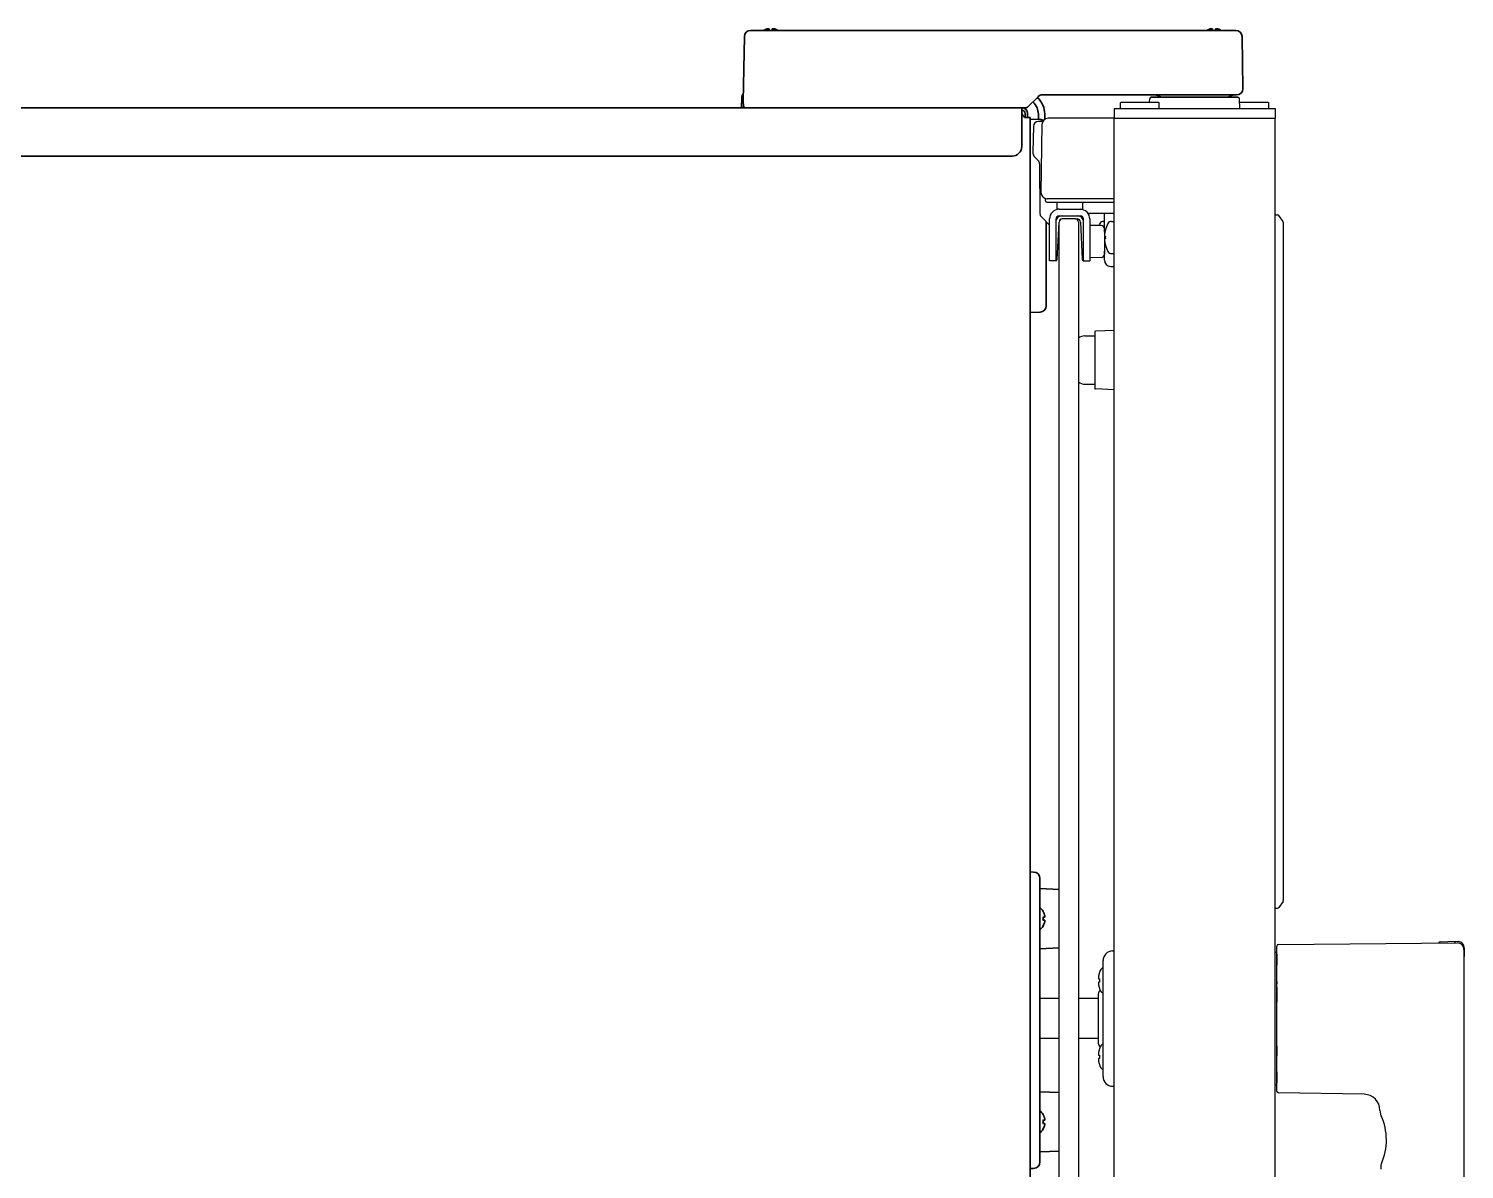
# Model space of a CAD drawing. Extents: x 6336 to 10269, y -393 to 3036.
# Drawn here: x 9823.4 to 10268.7, y 1591.3 to 1945 of the extents above; entities that cross this region are included whole.
import ezdxf

# ---------------------------------------------------------------- set-up
doc = ezdxf.new("R2010")
doc.units = 0
doc.header["$LTSCALE"] = 5
doc.layers.add('1', color=7, linetype='CONTINUOUS', true_color=0xffffff)
doc.layers.add('GEOM', color=7, linetype='CONTINUOUS')

msp = doc.modelspace()

# ---------------------------------------------------------------- linework, layer by layer
at = {"layer": '1', "color": 7, "linetype": 'Continuous', "lineweight": 35}
for p, q in [((10045.07, 1922.53), (10045.42, 1942.66)), ((10047.32, 1944.53), (10052.42, 1944.53)), ((10052.42, 1944.53), (10132.26, 1944.53)), ((10132.26, 1944.53), (10136.26, 1944.53)), ((10136.26, 1944.53), (10192.79, 1944.53)), ((10192.79, 1944.53), (10197.89, 1944.53)), ((10199.79, 1942.66), (10200.07, 1926.53)), ((10136.49, 1923.94), (10133.22, 1920.67)), ((10193.07, 1924.53), (10137.9, 1924.53)), ((10198.07, 1924.53), (10193.07, 1924.53)), ((10200.07, 1926.53), (10200.07, 1926.46)), ((9482.07, 1920.53), (10131.29, 1920.53)), ((10044.53, 1920.53), (10044.58, 1923.56)), ((10045.13, 1921.01), (10045.07, 1922.53)), ((10132.87, 1920.53), (10131.29, 1920.53)), ((10131.47, 1918.63), (10131.47, 1920.53)), ((10198.52, 1923.78), (10171.63, 1923.78)), ((10131.47, 1908.52), (10131.47, 1918.63)), ((10134.07, 1917.53), (10132.27, 1917.53)), ((10132.47, 1918.73), (10132.47, 1917.53)), ((10133.27, 1918.73), (10133.27, 1917.53)), ((10134.07, 1910.87), (10134.07, 1917.53)), ((10137.14, 1916.92), (10134.07, 1917.03)), ((10136.6, 1916.94), (10136.59, 1918.59)), ((10138.59, 1918.59), (10138.6, 1916.93)), ((10134.07, 1910.03), (10134.07, 1910.87)), ((10134.07, 1910.03), (10134.07, 1864.02)), ((9485.07, 1905.53), (10128.47, 1905.53)), ((10139.07, 1885.13), (10139.07, 1864.13)), ((10134.07, 1863.23), (10134.07, 1864.02)), ((10134.07, 1863.19), (10134.07, 1374.13)), ((10139.07, 1864.13), (10139.07, 1859.13)), ((10137.14, 1857.13), (10134.07, 1857.03)), ((10134.07, 1683.53), (10135.14, 1683.49)), ((10137.07, 1681.49), (10137.07, 1676.49)), ((10143.07, 1678.1), (10137.07, 1678.36)), ((10137.07, 1676.49), (10137.07, 1598.56)), ((10138.02, 1671.33), (10138.05, 1671.33)), ((10138.05, 1666.73), (10138.02, 1666.73)), ((10137.07, 1659.69), (10143.07, 1659.95)), ((10143.07, 1615.1), (10137.07, 1615.36)), ((10138.02, 1608.33), (10138.05, 1608.33)), ((10138.05, 1603.73), (10138.02, 1603.73)), ((10137.07, 1598.56), (10137.07, 1593.56)), ((10137.07, 1596.69), (10143.07, 1596.95)), ((10135.14, 1591.56), (10134.07, 1591.53))]:
    msp.add_line(p, q, dxfattribs=at)
for centre, radius, start, end in [((10047.32, 1942.63), 1.9, 90, 179), ((10197.89, 1942.63), 1.9, 1, 90), ((10046.58, 1923.53), 2, 137.2242, 179), ((10137.9, 1922.53), 2, 90, 135), ((10172.62, 1921.53), 3, 48.59, 90), ((10197.52, 1921.53), 3, 90, 131.41), ((10198.07, 1926.53), 2, 270, 358), ((10045.63, 1921.03), 0.5, 182, 270), ((10131.47, 1918.73), 1.8, 0, 90), ((10131.47, 1918.73), 1, 0, 90), ((10132.87, 1921.03), 0.5, 270, 315), ((10131.59, 1918.56), 5, 23.1679, 48.9128), ((10131.59, 1918.54), 5, 0.5, 23.3516), ((10131.59, 1918.53), 7, 23.2513, 47.9962), ((10131.59, 1918.53), 7, 0.5, 23.2513), ((10137.07, 1914.92), 2, 55.6644, 88), ((10137.07, 1859.13), 2, 272, 0), ((10135.07, 1681.49), 2, 0, 88), ((10133.95, 1668.83), 4.8, 31.3459, 49.4581), ((10133.95, 1669.23), 4.8, 310.5418, 328.6074), ((10134.27, 1669.03), 3.78, 0.0035, 7.6041), ((10134.27, 1669.03), 3.78, 352.3959, 359.9965), ((10133.95, 1605.83), 4.8, 31.3459, 49.4581), ((10133.95, 1606.23), 4.8, 310.5418, 328.6074), ((10134.27, 1606.03), 3.78, 0.0035, 7.6041), ((10134.27, 1606.03), 3.78, 352.3959, 359.9965), ((10135.07, 1593.56), 2, 272, 0)]:
    msp.add_arc(centre, radius, start, end, dxfattribs=at)
msp.add_ellipse((10128.47, 1908.52), major_axis=(3, 0), ratio=0.99863, start_param=4.712389, end_param=6.283185, dxfattribs=at)
for points, knots in [([(10052.57, 1945.02), (10052.52, 1945.01), (10052.41, 1944.98), (10052.25, 1944.93), (10052.09, 1944.87), (10051.93, 1944.81), (10051.78, 1944.74), (10051.63, 1944.67), (10051.49, 1944.6), (10051.4, 1944.54), (10051.36, 1944.53)], [0, 0, 0, 0, 0.125, 0.25, 0.375, 0.5, 0.625, 0.75, 0.875, 0.9389459, 0.9389459, 0.9389459, 0.9389459]), ([(10053.07, 1944.53), (10053.07, 1944.63), (10053.07, 1944.72), (10053.07, 1944.84), (10053.07, 1944.88), (10053.07, 1944.96), (10053.07, 1944.99), (10053.07, 1945.02)], [0, 0, 0, 0, 0.457375, 0.457375, 0.728688, 0.728688, 1, 1, 1, 1]), ([(10054.07, 1945.02), (10054.07, 1945.01), (10054.07, 1944.98), (10054.07, 1944.93), (10054.07, 1944.87), (10054.07, 1944.81), (10054.07, 1944.74), (10054.07, 1944.67), (10054.07, 1944.6), (10054.07, 1944.54), (10054.07, 1944.53)], [0, 0, 0, 0, 0.125, 0.25, 0.375, 0.5, 0.625, 0.75, 0.875, 0.9389459, 0.9389459, 0.9389459, 0.9389459]), ([(10055.78, 1944.53), (10055.6, 1944.63), (10055.43, 1944.72), (10055.14, 1944.84), (10055.03, 1944.88), (10054.8, 1944.96), (10054.69, 1944.99), (10054.57, 1945.02)], [0, 0, 0, 0, 0.457379, 0.457379, 0.728689, 0.728689, 1, 1, 1, 1]), ([(10190.07, 1945.02), (10190.02, 1945.01), (10189.91, 1944.98), (10189.75, 1944.93), (10189.59, 1944.87), (10189.43, 1944.81), (10189.28, 1944.74), (10189.13, 1944.67), (10188.99, 1944.6), (10188.9, 1944.55), (10188.88, 1944.53)], [0, 0, 0, 0, 0.134116, 0.268232, 0.402347, 0.536463, 0.670579, 0.804695, 0.938811, 1, 1, 1, 1]), ([(10190.57, 1944.53), (10190.57, 1944.63), (10190.57, 1944.72), (10190.57, 1944.84), (10190.57, 1944.88), (10190.57, 1944.96), (10190.57, 1944.99), (10190.57, 1945.02)], [0, 0, 0, 0, 0.457375, 0.457375, 0.728688, 0.728688, 1, 1, 1, 1]), ([(10191.57, 1945.02), (10191.57, 1945.01), (10191.57, 1944.98), (10191.57, 1944.93), (10191.57, 1944.87), (10191.57, 1944.81), (10191.57, 1944.74), (10191.57, 1944.67), (10191.57, 1944.6), (10191.57, 1944.54), (10191.57, 1944.53)], [0, 0, 0, 0, 0.125, 0.25, 0.375, 0.5, 0.625, 0.75, 0.875, 0.9389459, 0.9389459, 0.9389459, 0.9389459]), ([(10193.28, 1944.53), (10193.11, 1944.63), (10192.93, 1944.72), (10192.64, 1944.84), (10192.53, 1944.88), (10192.3, 1944.96), (10192.19, 1944.99), (10192.07, 1945.02)], [0.0751605, 0.0751605, 0.0751605, 0.0751605, 0.5, 0.5, 0.75, 0.75, 1, 1, 1, 1]), ([(10132.27, 1917.53), (10132.19, 1917.64), (10132.11, 1917.76), (10131.94, 1917.99), (10131.86, 1918.11), (10131.69, 1918.32), (10131.61, 1918.43), (10131.5, 1918.56), (10131.47, 1918.59), (10131.44, 1918.62)], [0, 0, 0, 0, 0.300967, 0.300967, 0.601933, 0.601933, 0.9029, 0.9029, 1, 1, 1, 1]), ([(10138.02, 1669.53), (10138.14, 1669.53), (10138.25, 1669.53), (10138.39, 1669.53), (10138.43, 1669.53), (10138.51, 1669.53), (10138.54, 1669.53), (10138.57, 1669.53)], [0, 0, 0, 0, 0.5, 0.5, 0.75, 0.75, 1, 1, 1, 1]), ([(10138.02, 1666.73), (10138.14, 1666.93), (10138.25, 1667.14), (10138.39, 1667.46), (10138.43, 1667.57), (10138.51, 1667.8), (10138.54, 1667.91), (10138.57, 1668.03)], [0, 0, 0, 0, 0.5, 0.5, 0.75, 0.75, 1, 1, 1, 1]), ([(10138.02, 1606.53), (10138.14, 1606.53), (10138.25, 1606.53), (10138.39, 1606.53), (10138.43, 1606.53), (10138.51, 1606.53), (10138.54, 1606.53), (10138.57, 1606.53)], [0, 0, 0, 0, 0.5, 0.5, 0.75, 0.75, 1, 1, 1, 1]), ([(10138.02, 1603.73), (10138.14, 1603.93), (10138.25, 1604.14), (10138.39, 1604.46), (10138.43, 1604.57), (10138.51, 1604.8), (10138.54, 1604.91), (10138.57, 1605.03)], [0, 0, 0, 0, 0.5, 0.5, 0.75, 0.75, 1, 1, 1, 1])]:
    msp.add_open_spline(points, degree=3, knots=knots, dxfattribs=at)
for points in [[(10053.07, 1945.02), (10053.05, 1945.02), (10053, 1945.03), (10052.93, 1945.04), (10052.86, 1945.04), (10052.79, 1945.04), (10052.72, 1945.04), (10052.64, 1945.03), (10052.6, 1945.02), (10052.57, 1945.02)], [(10054.57, 1945.02), (10054.55, 1945.03), (10054.5, 1945.03), (10054.42, 1945.04), (10054.35, 1945.04), (10054.28, 1945.04), (10054.21, 1945.04), (10054.14, 1945.03), (10054.1, 1945.02), (10054.07, 1945.02)], [(10190.57, 1945.02), (10190.55, 1945.02), (10190.5, 1945.03), (10190.43, 1945.04), (10190.36, 1945.04), (10190.29, 1945.04), (10190.22, 1945.04), (10190.14, 1945.03), (10190.1, 1945.02), (10190.07, 1945.02)], [(10192.07, 1945.02), (10192.05, 1945.03), (10192, 1945.03), (10191.92, 1945.04), (10191.85, 1945.04), (10191.78, 1945.04), (10191.71, 1945.04), (10191.64, 1945.03), (10191.6, 1945.02), (10191.57, 1945.02)], [(10138.57, 1670.03), (10138.55, 1670.08), (10138.53, 1670.19), (10138.47, 1670.35), (10138.42, 1670.51), (10138.36, 1670.66), (10138.29, 1670.82), (10138.22, 1670.97), (10138.13, 1671.14), (10138.06, 1671.26), (10138.02, 1671.33)], [(10138.57, 1669.53), (10138.57, 1669.55), (10138.58, 1669.6), (10138.58, 1669.67), (10138.58, 1669.74), (10138.58, 1669.81), (10138.58, 1669.88), (10138.58, 1669.95), (10138.57, 1670), (10138.57, 1670.03)], [(10138.57, 1668.53), (10138.55, 1668.53), (10138.53, 1668.53), (10138.47, 1668.53), (10138.42, 1668.53), (10138.36, 1668.53), (10138.29, 1668.53), (10138.22, 1668.53), (10138.13, 1668.53), (10138.06, 1668.53), (10138.02, 1668.53)], [(10138.57, 1668.03), (10138.57, 1668.05), (10138.58, 1668.1), (10138.58, 1668.18), (10138.58, 1668.25), (10138.58, 1668.32), (10138.58, 1668.39), (10138.58, 1668.46), (10138.57, 1668.5), (10138.57, 1668.53)], [(10138.57, 1607.03), (10138.55, 1607.08), (10138.53, 1607.19), (10138.47, 1607.35), (10138.42, 1607.51), (10138.36, 1607.66), (10138.29, 1607.82), (10138.22, 1607.97), (10138.13, 1608.14), (10138.06, 1608.26), (10138.02, 1608.33)], [(10138.57, 1605.53), (10138.55, 1605.53), (10138.53, 1605.53), (10138.47, 1605.53), (10138.42, 1605.53), (10138.36, 1605.53), (10138.29, 1605.53), (10138.22, 1605.53), (10138.13, 1605.53), (10138.06, 1605.53), (10138.02, 1605.53)], [(10138.57, 1606.53), (10138.57, 1606.55), (10138.58, 1606.6), (10138.58, 1606.67), (10138.58, 1606.74), (10138.58, 1606.81), (10138.58, 1606.88), (10138.58, 1606.95), (10138.57, 1607), (10138.57, 1607.03)], [(10138.57, 1605.03), (10138.57, 1605.05), (10138.58, 1605.1), (10138.58, 1605.18), (10138.58, 1605.25), (10138.58, 1605.32), (10138.58, 1605.39), (10138.58, 1605.46), (10138.57, 1605.5), (10138.57, 1605.53)]]:
    msp.add_open_spline(points, degree=3, dxfattribs=at)
at = {"layer": 'GEOM', "color": 7, "linetype": 'Continuous'}
for p, q in [((10160.07, 1920.28), (10160.07, 1917.28)), ((10160.07, 1920.28), (10210.07, 1920.28)), ((10162.32, 1922.28), (10162.07, 1922.03)), ((10162.07, 1920.53), (10162.07, 1922.03)), ((10162.2, 1920.4), (10162.07, 1920.53)), ((10162.32, 1922.28), (10173.82, 1922.28)), ((10171.11, 1922.28), (10171.13, 1923.28)), ((10171.63, 1923.78), (10198.52, 1923.78)), ((10173.82, 1922.28), (10174.07, 1922.03)), ((10173.82, 1920.28), (10174.07, 1920.53)), ((10174.07, 1920.53), (10174.07, 1922.03)), ((10199.07, 1920.28), (10199.02, 1923.28)), ((10199.04, 1922.28), (10207.82, 1922.28)), ((10207.82, 1922.28), (10208.07, 1922.03)), ((10207.82, 1920.28), (10208.07, 1920.53)), ((10208.07, 1920.53), (10208.07, 1922.03)), ((10210.07, 1920.28), (10210.07, 1917.28)), ((10138.03, 1916.28), (10136.56, 1916.28)), ((10137.72, 1915.31), (10137.36, 1894.31)), ((10139.71, 1917.28), (10139.67, 1917.28)), ((10139.74, 1917.28), (10139.7, 1917.28)), ((10139.73, 1917.28), (10139.71, 1917.28)), ((10139.73, 1917.28), (10139.73, 1917.28)), ((10139.73, 1917.28), (10139.73, 1917.28)), ((10139.74, 1917.28), (10139.73, 1917.28)), ((10139.75, 1917.28), (10139.74, 1917.28)), ((10160.07, 1917.28), (10139.75, 1917.28)), ((10139.75, 1917.28), (10139.75, 1917.28)), ((10160.07, 1400.78), (10160.07, 1917.28)), ((10160.07, 1917.28), (10210.07, 1917.28)), ((10210.07, 1400.78), (10210.07, 1917.28)), ((10135.06, 1914.8), (10134.92, 1906.78)), ((10134.92, 1906.78), (10134.93, 1906.38)), ((10135.37, 1905.33), (10136.52, 1904.18)), ((10136.95, 1903.14), (10137.09, 1887.72)), ((10137.36, 1894.31), (10137.36, 1894.24)), ((10138.82, 1891.68), (10138.82, 1892.07)), ((10139.22, 1891.28), (10160.07, 1891.28)), ((10160.07, 1892.28), (10139.36, 1892.28)), ((10142.32, 1891.28), (10142.32, 1889.03)), ((10143.07, 1889.03), (10142.32, 1889.03)), ((10143.07, 1889.03), (10149.57, 1889.03)), ((10149.57, 1889.03), (10150.32, 1889.03)), ((10150.32, 1891.28), (10150.32, 1889.03)), ((10137.53, 1886.67), (10140.07, 1884.13)), ((10140.07, 1873.03), (10140.07, 1886.03)), ((10142.07, 1873.03), (10142.07, 1886.03)), ((10142.42, 1873.5), (10143.02, 1885.08)), ((10142.92, 1886.72), (10142.92, 1887.01)), ((10143.07, 1887.03), (10149.57, 1887.03)), ((10143.07, 1447.25), (10143.07, 1885.03)), ((10148.07, 1886.03), (10144.07, 1886.03)), ((10148.07, 1886.03), (10148.62, 1886.03)), ((10149.07, 1885.03), (10149.07, 1431.03)), ((10149.62, 1885.08), (10150.23, 1873.5)), ((10150.57, 1873.03), (10150.57, 1886.03)), ((10160.07, 1887.78), (10152.01, 1887.78)), ((10152.57, 1886.03), (10152.57, 1873.03)), ((10156.09, 1883.96), (10152.57, 1884.03)), ((10156.78, 1885.28), (10157.07, 1885.28)), ((10157.07, 1881.97), (10157.07, 1887.78)), ((10159.28, 1885.28), (10160.07, 1885.28)), ((10210.07, 1672.28), (10210.07, 1887.28)), ((10210.07, 1887.28), (10210.81, 1887.28)), ((10212.49, 1885.2), (10211.22, 1887.06)), ((10212.57, 1884.92), (10212.57, 1674.63)), ((10142.92, 1882.28), (10142.88, 1882.28)), ((10142.92, 1883.16), (10142.92, 1882.28)), ((10157.07, 1882.96), (10157.07, 1875.09)), ((10157.13, 1879.7), (10157.11, 1879.68)), ((10157.37, 1882.58), (10157.38, 1882.58)), ((10157.07, 1873.29), (10157.07, 1876.09)), ((10157.38, 1877.98), (10157.37, 1877.98)), ((10159.28, 1875.28), (10160.07, 1875.28)), ((10142.07, 1873.03), (10140.07, 1873.03)), ((10150.57, 1873.03), (10152.57, 1873.03)), ((10156.09, 1874.09), (10152.57, 1874.03)), ((10159.04, 1871.29), (10160.07, 1871.28)), ((10151.03, 1849.78), (10154.07, 1849.78)), ((10154.07, 1850.99), (10154.07, 1833.56)), ((10160.07, 1851.49), (10154.31, 1851.24)), ((10151.03, 1834.78), (10154.07, 1834.78)), ((10160.07, 1833.06), (10154.31, 1833.31)), ((10210.07, 1672.28), (10210.81, 1672.28)), ((10212.49, 1674.35), (10211.22, 1672.49)), ((10211.07, 1661.03), (10266.56, 1661.51)), ((10261.21, 1661.86), (10265.97, 1662.03)), ((10265.97, 1662.03), (10266.9, 1661.95)), ((10159.63, 1659.02), (10160.07, 1659.02)), ((10210.57, 1615.52), (10210.57, 1660.53)), ((10210.57, 1658.05), (10210.57, 1654.56)), ((10268.57, 1659.51), (10268.57, 1486.03)), ((10268.72, 1659.95), (10268.72, 1657.32)), ((10155.56, 1652.37), (10155.58, 1652.37)), ((10156.67, 1620.03), (10156.67, 1656.02)), ((10155.23, 1650.37), (10155.58, 1650.37)), ((10155.58, 1649.37), (10155.23, 1649.37)), ((10210.57, 1649.59), (10210.57, 1648.81)), ((10141.67, 1644.23), (10137.07, 1644.23)), ((10143.07, 1644.23), (10137.07, 1644.23)), ((10155.17, 1644.23), (10149.07, 1644.23)), ((10155.17, 1645.63), (10155.17, 1630.42)), ((10155.58, 1647.37), (10155.56, 1647.37)), ((10210.57, 1647.64), (10210.57, 1643.14)), ((10141.67, 1631.83), (10137.07, 1631.83)), ((10143.07, 1631.83), (10137.07, 1631.83)), ((10155.17, 1631.83), (10149.07, 1631.83)), ((10155.23, 1626.68), (10155.58, 1626.68)), ((10155.58, 1625.68), (10155.23, 1625.68)), ((10155.56, 1628.68), (10155.58, 1628.68)), ((10210.57, 1629.48), (10210.57, 1626.46)), ((10155.58, 1623.68), (10155.56, 1623.68)), ((10210.57, 1621.52), (10210.57, 1618)), ((10159.63, 1617.03), (10160.07, 1617.03)), ((10237.66, 1614.55), (10211.06, 1615.02)), ((10242.95, 1592.88), (10242.94, 1592.84)), ((10242.94, 1592.84), (10242.94, 1592.83)), ((10242.98, 1592.94), (10242.95, 1592.88)), ((10242.98, 1592.95), (10242.97, 1592.94)), ((10243.01, 1593.03), (10242.98, 1592.97)), ((10242.98, 1592.97), (10242.98, 1592.94))]:
    msp.add_line(p, q, dxfattribs=at)
for points in [[(10138.58, 1892.43), (10138.72, 1892.33), (10138.81, 1892.17), (10138.82, 1892.07)], [(10242.57, 1609.54), (10242.6, 1609.09), (10242.76, 1608.33), (10242.94, 1607.87)], [(10242.94, 1592.83), (10242.86, 1592.54), (10242.79, 1591.9), (10242.83, 1591.3)]]:
    msp.add_lwpolyline(points, dxfattribs=at)
for centre, radius, start, end in [((10171.63, 1923.28), 0.5, 90, 179), ((10198.52, 1923.28), 0.5, 1, 90), ((10136.56, 1914.78), 1.5, 90, 179), ((10139.72, 1915.28), 2, 90, 179), ((10136.43, 1906.39), 1.5, 180.5, 225), ((10135.45, 1903.12), 1.5, 0.5, 45), ((10139.36, 1894.28), 2, 181, 270), ((10139.22, 1891.68), 0.4, 180, 270), ((10143.07, 1886.03), 3, 90, 180), ((10149.57, 1886.03), 3, 0, 90), ((10138.59, 1887.73), 1.5, 180.5, 225), ((10143.07, 1886.03), 1, 90, 180), ((10143.97, 1885.03), 2, 90, 162.246), ((10144.02, 1885.03), 1, 94.4761, 177), ((10144.07, 1885.03), 1, 90, 180), ((10148.07, 1885.03), 1, 0, 90), ((10148.62, 1885.03), 1, 3, 90), ((10148.67, 1885.03), 2, 17.754, 90), ((10149.57, 1886.03), 1, 0, 90), ((10163.66, 1880.28), 9.08, 151.3979, 155.8977), ((10156.78, 1884.03), 1.25, 90, 151.3979), ((10156.07, 1882.96), 1, 0, 89), ((10166.16, 1880.28), 9.08, 151.3979, 165.3324), ((10159.28, 1884.03), 1.25, 90, 151.3979), ((10210.81, 1886.78), 0.5, 34.2869, 90), ((10212.07, 1884.92), 0.5, 0, 34.2869), ((10166.03, 1880.35), 8.94, 175.8071, 176.6497), ((10166.03, 1880.2), 8.94, 183.3503, 184.1929), ((10166.05, 1880.35), 8.95, 167.3743, 175.8008), ((10166.05, 1880.2), 8.95, 184.1992, 192.6256), ((10166.04, 1880.35), 8.95, 165.6057, 167.3692), ((10166.16, 1880.28), 8.79, 177.391, 182.609), ((10156.07, 1875.09), 1, 271, 360), ((10166.04, 1880.2), 8.95, 192.6308, 194.3943), ((10166.16, 1880.28), 9.08, 194.6676, 208.6021), ((10159.28, 1876.53), 1.25, 208.6021, 270), ((10141.92, 1873.53), 0.5, 287.6366, 357), ((10150.73, 1873.53), 0.5, 183, 252.3634), ((10159.07, 1873.29), 2, 180, 269), ((10151.03, 1846.78), 3, 90, 130.7412), ((10154.32, 1850.99), 0.25, 92.5, 180), ((10151.03, 1837.78), 3, 229.2588, 270), ((10154.32, 1833.56), 0.25, 180, 267.5), ((10212.07, 1674.63), 0.5, 325.7131, 0), ((10210.81, 1672.78), 0.5, 270, 325.7131), ((10261.22, 1661.36), 0.5, 92, 167.7836), ((10266.57, 1659.51), 2, 0, 90.5), ((10266.72, 1659.95), 2, 0, 85), ((10159.67, 1656.02), 3, 90.75, 180), ((10210.07, 1658.05), 0.5, 0, 90.5), ((10211.07, 1660.53), 0.5, 90.5, 180), ((10268.47, 1657.32), 0.25, 294.0393, 0), ((10162.2, 1650.06), 7.01, 162.3052, 163.8619), ((10162.19, 1650.06), 7.01, 160.741, 162.3051), ((10162.17, 1650.07), 7, 155.2801, 160.8179), ((10157.18, 1652.37), 1.5, 109.7942, 155.2801), ((10162.38, 1650.03), 7.19, 171.7035, 173.2535), ((10159.41, 1650.62), 4.18, 176.6155, 177.6498), ((10159.45, 1650.62), 4.22, 177.6487, 178.0514), ((10159.47, 1650.62), 4.24, 178.0516, 178.6363), ((10159.49, 1650.62), 4.26, 178.6361, 179.1077), ((10159.5, 1650.62), 4.27, 179.1077, 179.5933), ((10159.51, 1650.62), 4.28, 179.5932, 180.1029), ((10159.5, 1650.62), 4.28, 180.1029, 180.536), ((10159.5, 1650.62), 4.27, 180.5359, 181.091), ((10159.48, 1650.62), 4.26, 181.0911, 181.477), ((10159.46, 1650.62), 4.24, 181.4767, 182.1153), ((10159.44, 1650.62), 4.21, 182.1156, 182.4248), ((10159.4, 1650.62), 4.18, 182.4238, 183.3847), ((10159.4, 1649.12), 4.18, 176.6153, 177.5762), ((10159.44, 1649.12), 4.21, 177.5752, 177.8843), ((10159.46, 1649.12), 4.24, 177.8846, 178.5233), ((10159.48, 1649.12), 4.26, 178.523, 178.9089), ((10159.5, 1649.12), 4.27, 178.909, 179.4642), ((10159.51, 1649.12), 4.28, 179.464, 180.4068), ((10159.5, 1649.12), 4.27, 180.4067, 180.8922), ((10159.49, 1649.12), 4.26, 180.8923, 181.3639), ((10159.47, 1649.12), 4.24, 181.3637, 181.9484), ((10159.45, 1649.12), 4.22, 181.9486, 182.3513), ((10159.41, 1649.12), 4.18, 182.3502, 183.3845), ((10162.38, 1649.72), 7.19, 186.7465, 188.2965), ((10162.32, 1650.03), 7.14, 171.146, 171.7019), ((10162.32, 1649.71), 7.14, 188.2981, 188.854), ((10162.29, 1650.04), 7.11, 170.1319, 171.1462), ((10162.29, 1649.7), 7.11, 188.8538, 189.8681), ((10162.27, 1650.04), 7.09, 169.4086, 170.1316), ((10162.27, 1649.7), 7.09, 189.8684, 190.5914), ((10162.25, 1650.04), 7.07, 168.5546, 169.4087), ((10162.25, 1649.7), 7.07, 190.5913, 191.4454), ((10162.24, 1650.05), 7.05, 167.713, 168.5545), ((10162.24, 1649.69), 7.05, 191.4455, 192.287), ((10162.23, 1650.05), 7.04, 166.9813, 167.713), ((10162.23, 1649.69), 7.04, 192.287, 193.0187), ((10162.22, 1650.05), 7.04, 165.9864, 166.9813), ((10162.22, 1649.69), 7.04, 193.0187, 194.0136), ((10162.21, 1650.05), 7.03, 165.4184, 165.9863), ((10162.21, 1649.69), 7.03, 194.0137, 194.5816), ((10162.21, 1650.05), 7.02, 164.1457, 165.4184), ((10162.21, 1649.69), 7.02, 194.5816, 195.8543), ((10162.2, 1650.06), 7.02, 163.8618, 164.1456), ((10162.2, 1649.68), 7.02, 195.8544, 196.1382), ((10162.2, 1649.68), 7.01, 196.1381, 197.6948), ((10162.74, 1649.87), 7.17, 176.0052, 183.9948), ((10156.67, 1645.63), 1.5, 126.7304, 180), ((10162.19, 1649.68), 7.01, 197.6949, 199.259), ((10162.17, 1649.67), 7, 199.1821, 204.7199), ((10157.18, 1647.37), 1.5, 204.7199, 250.2058), ((10156.67, 1630.42), 1.5, 180, 233.2696), ((10157.18, 1628.68), 1.5, 109.7942, 155.2801), ((10162.38, 1626.34), 7.19, 171.7035, 173.2535), ((10159.41, 1626.94), 4.18, 176.6155, 177.6498), ((10159.45, 1626.93), 4.22, 177.6487, 178.0514), ((10159.47, 1626.93), 4.24, 178.0516, 178.6363), ((10159.49, 1626.93), 4.26, 178.6361, 179.1077), ((10159.5, 1626.93), 4.27, 179.1077, 179.5933), ((10159.51, 1626.93), 4.28, 179.5932, 180.1029), ((10159.5, 1626.93), 4.28, 180.1029, 180.536), ((10159.5, 1626.93), 4.27, 180.5359, 181.091), ((10159.48, 1626.93), 4.26, 181.0911, 181.477), ((10159.46, 1626.93), 4.24, 181.4767, 182.1153), ((10159.44, 1626.93), 4.21, 182.1156, 182.4248), ((10159.4, 1626.93), 4.18, 182.4238, 183.3847), ((10159.4, 1625.44), 4.18, 176.6153, 177.5762), ((10159.44, 1625.43), 4.21, 177.5752, 177.8843), ((10159.46, 1625.43), 4.24, 177.8846, 178.5233), ((10159.48, 1625.43), 4.26, 178.523, 178.9089), ((10159.5, 1625.43), 4.27, 178.909, 179.4642), ((10159.51, 1625.43), 4.28, 179.464, 180.4068), ((10162.32, 1626.35), 7.14, 171.146, 171.7019), ((10162.29, 1626.35), 7.11, 170.1319, 171.1462), ((10162.27, 1626.35), 7.09, 169.4086, 170.1316), ((10162.25, 1626.36), 7.07, 168.5546, 169.4087), ((10162.24, 1626.36), 7.05, 167.713, 168.5545), ((10162.23, 1626.36), 7.04, 166.9813, 167.713), ((10162.22, 1626.36), 7.04, 165.9864, 166.9813), ((10162.21, 1626.37), 7.03, 165.4184, 165.9863), ((10162.21, 1626.37), 7.02, 164.1457, 165.4184), ((10162.2, 1626.37), 7.02, 163.8618, 164.1456), ((10162.2, 1626.37), 7.01, 162.3052, 163.8619), ((10162.19, 1626.37), 7.01, 160.741, 162.3051), ((10162.17, 1626.38), 7, 155.2801, 160.8179), ((10162.74, 1626.18), 7.17, 176.0052, 183.9948), ((10159.5, 1625.43), 4.27, 180.4067, 180.8922), ((10159.49, 1625.43), 4.26, 180.8923, 181.3639), ((10159.47, 1625.43), 4.24, 181.3637, 181.9484), ((10159.45, 1625.43), 4.22, 181.9486, 182.3513), ((10159.41, 1625.43), 4.18, 182.3502, 183.3845), ((10162.38, 1626.03), 7.19, 186.7465, 188.2965), ((10162.32, 1626.02), 7.14, 188.2981, 188.854), ((10162.29, 1626.02), 7.11, 188.8538, 189.8681), ((10162.27, 1626.01), 7.09, 189.8684, 190.5914), ((10162.25, 1626.01), 7.07, 190.5913, 191.4454), ((10162.24, 1626), 7.05, 191.4455, 192.287), ((10162.23, 1626), 7.04, 192.287, 193.0187), ((10162.22, 1626), 7.04, 193.0187, 194.0136), ((10162.21, 1626), 7.03, 194.0137, 194.5816), ((10162.21, 1626), 7.02, 194.5816, 195.8543), ((10162.2, 1626), 7.02, 195.8544, 196.1382), ((10162.2, 1625.99), 7.01, 196.1381, 197.6948), ((10162.19, 1625.99), 7.01, 197.6949, 199.259), ((10162.17, 1625.98), 7, 199.1821, 204.7199), ((10157.18, 1623.68), 1.5, 204.7199, 250.2058), ((10159.67, 1620.03), 3, 180, 269.25), ((10210.07, 1618), 0.5, 269.5, 0), ((10211.07, 1615.52), 0.5, 180, 269), ((10237.57, 1609.55), 5, 0, 89), ((10226.57, 1600.38), 18, 335.914, 24.6201), ((10232.56, 1596.15), 10.9, 342.3009, 342.491)]:
    msp.add_arc(centre, radius, start, end, dxfattribs=at)
msp.add_ellipse((10280.05, 1662.02), major_axis=(14.32, 0.5), ratio=0.034884, start_param=3.086547, end_param=3.140374, dxfattribs=at)
for points in [[(10157.11, 1880.88), (10157.12, 1880.87), (10157.12, 1880.86), (10157.13, 1880.85)], [(10157.13, 1880.85), (10157.19, 1880.77), (10157.29, 1880.72), (10157.38, 1880.68)]]:
    msp.add_open_spline(points, degree=3, dxfattribs=at)
for points, knots in [([(10157.38, 1879.88), (10157.35, 1879.86), (10157.26, 1879.82), (10157.17, 1879.76), (10157.13, 1879.7)], [0, 0, 0, 0, 0.314454, 1, 1, 1, 1]), ([(10265.74, 1661.55), (10265.8, 1661.58), (10265.87, 1661.69), (10265.91, 1661.86), (10265.94, 1661.95), (10265.96, 1662.03), (10265.97, 1662.03)], [0, 0, 0, 0, 0.369599, 0.693162, 0.912705, 1, 1, 1, 1])]:
    msp.add_open_spline(points, degree=3, knots=knots, dxfattribs=at)

doc.saveas('drawing.dxf')
